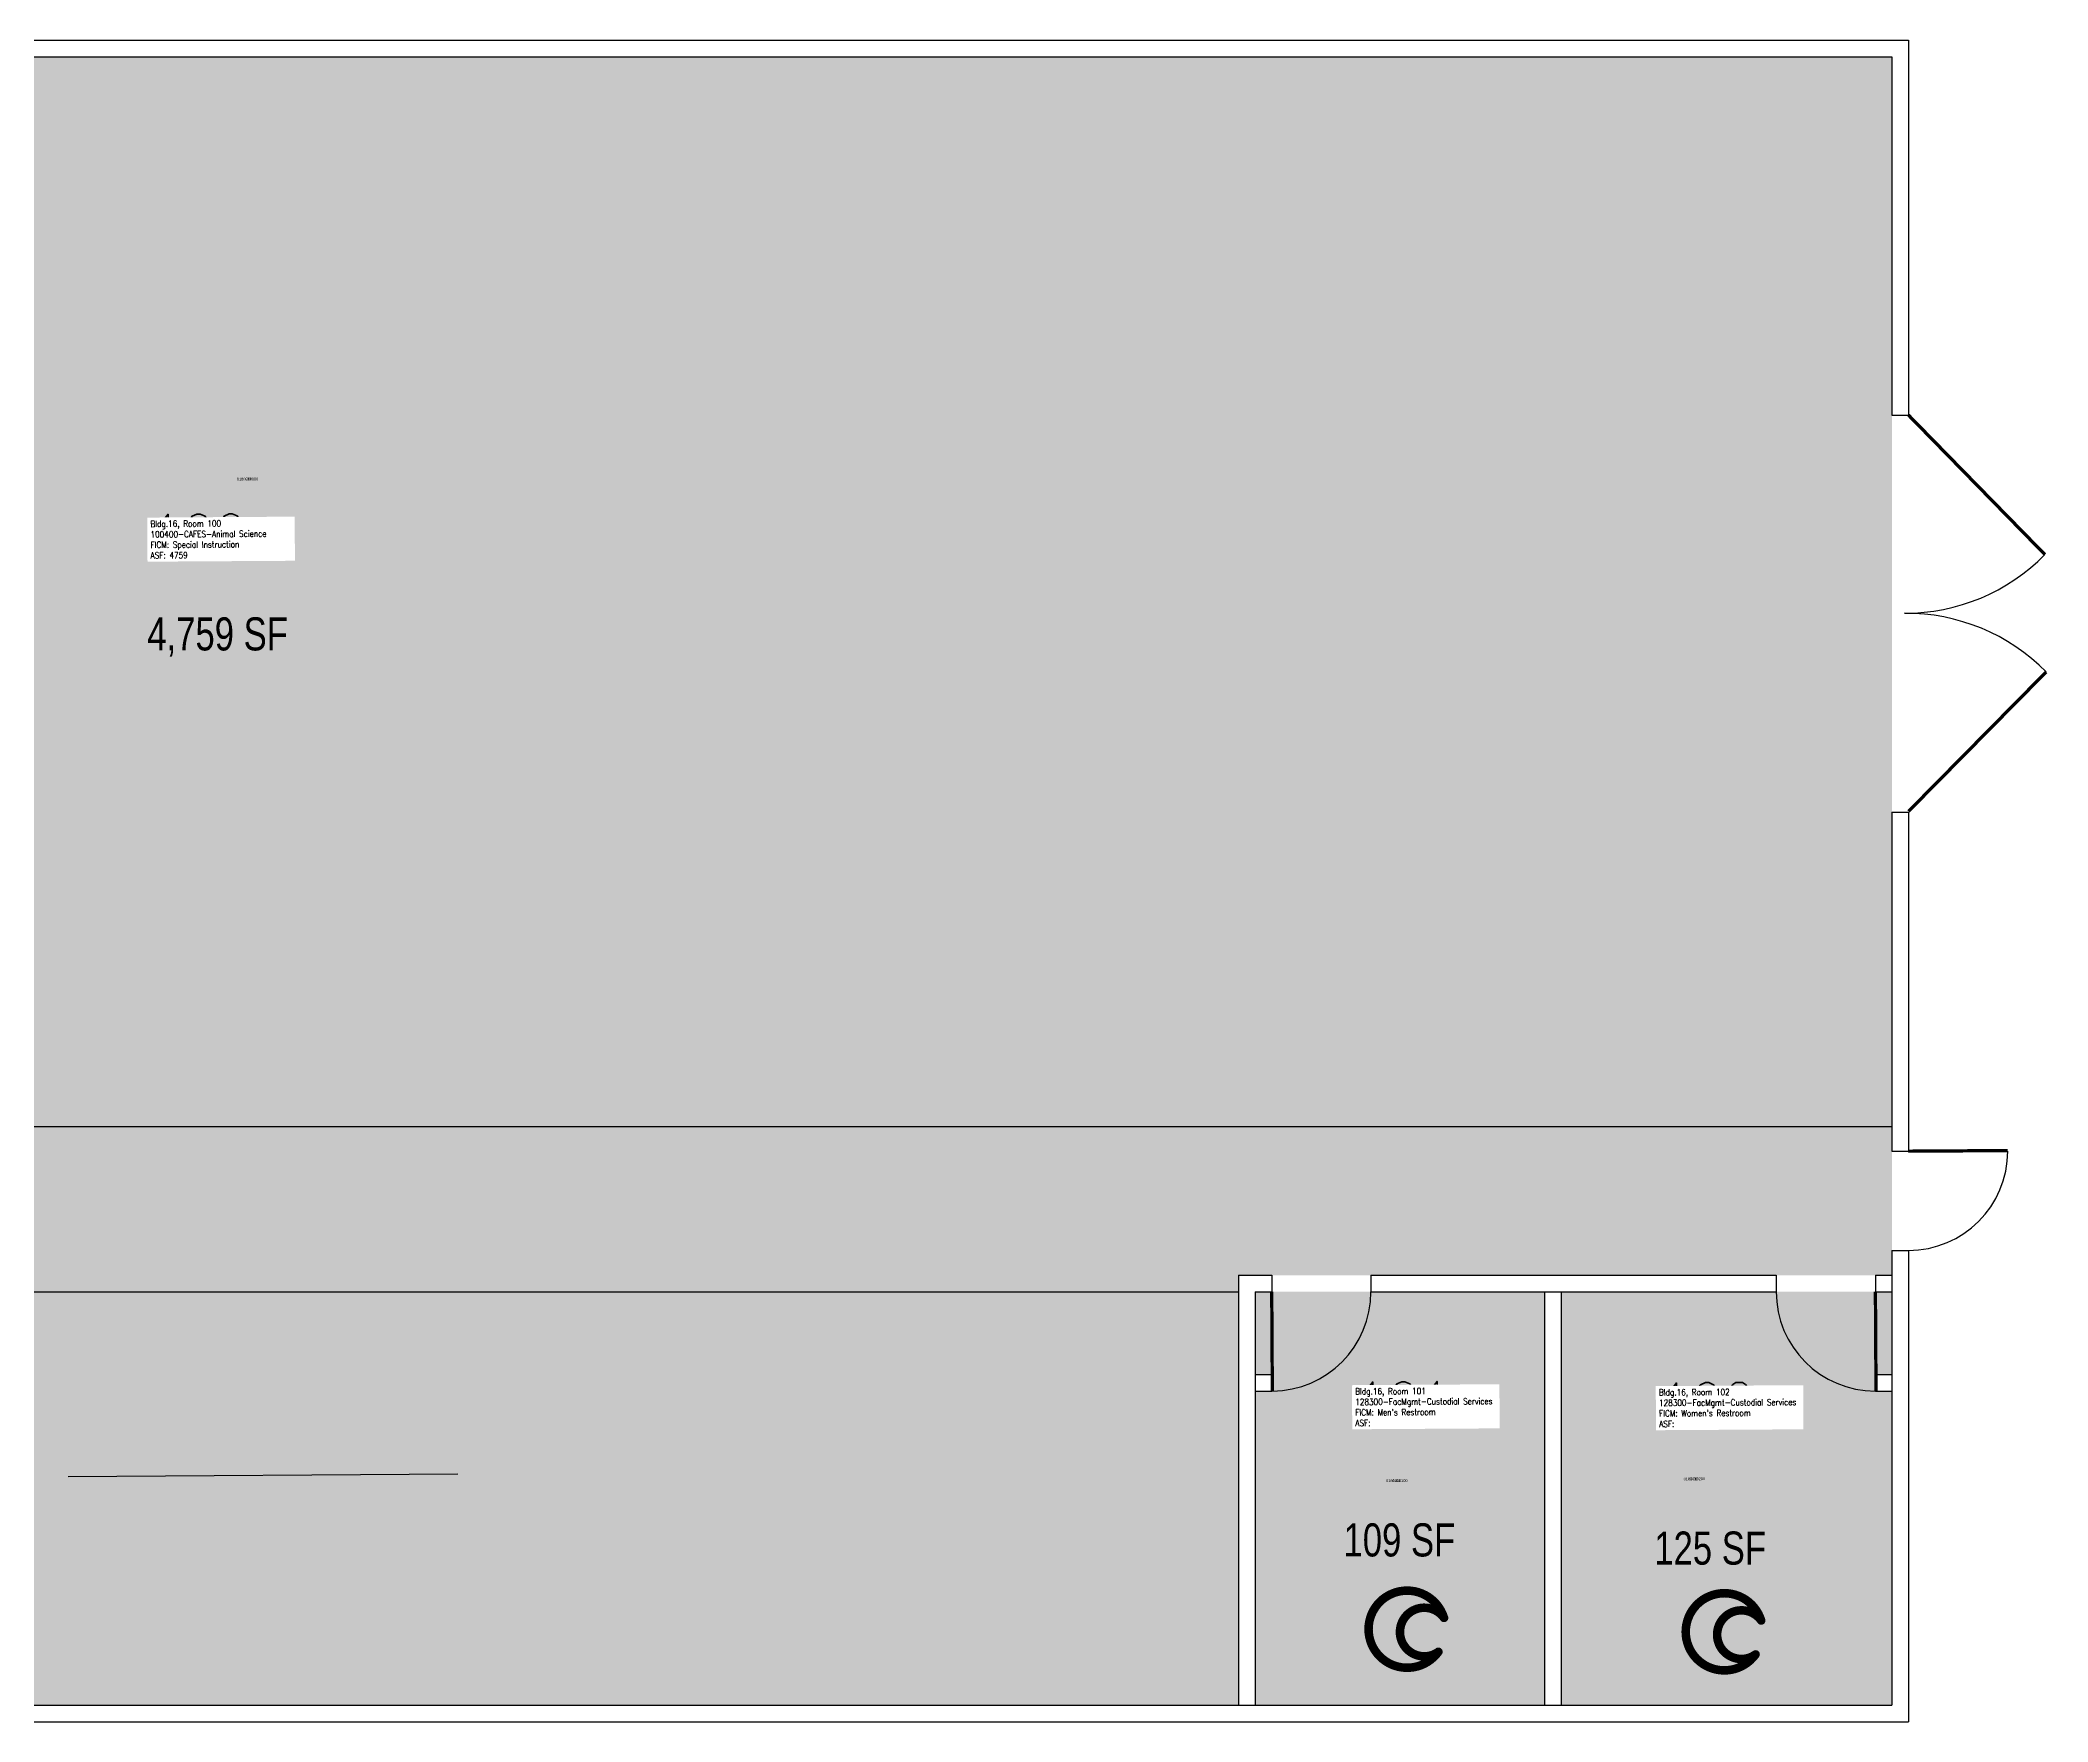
# Model space of a CAD drawing. Header units: inches. Extents: x 0 to 1394, y -1180 to 0.
# Drawn here: x 666 to 1394, y -1180 to -570 of the extents above; entities that cross this region are included whole.
import ezdxf
from ezdxf.enums import TextEntityAlignment as Align

# ---------------------------------------------------------------- set-up
doc = ezdxf.new("R2010")
doc.units = ezdxf.units.IN
doc.header["$LTSCALE"] = 50
doc.header["$MEASUREMENT"] = 0
doc.layers.get('0').update_dxf_attribs({"linetype": 'CONTINUOUS'})
for name, color, linetype in [('A-DOOR', 2, 'CONTINUOUS'), ('A-FLOR', 3, 'CONTINUOUS'), ('A-IDEN-ICON', 4, 'CONTINUOUS'), ('A-IDEN-RNUM', 7, 'CONTINUOUS'), ('A-IDEN-SNUM', 4, 'CONTINUOUS'), ('A-IDEN-TEXT', 4, 'CONTINUOUS'), ('A-IDEN-VNUM', 4, 'CONTINUOUS'), ('A-WALL', 7, 'CONTINUOUS'), ('AREA-TEXT', 3, 'CONTINUOUS'), ('Rooms-Category-Color', 7, 'CONTINUOUS'), ('Rooms-College-Color', 7, 'CONTINUOUS'), ('Rooms-Department-Color', 7, 'CONTINUOUS'), ('Rooms-Division-Color', 7, 'CONTINUOUS'), ('Rooms-Information', 7, 'CONTINUOUS')]:
    doc.layers.add(name, color=color, linetype=linetype)
doc.styles.add('AREA', font='arial.ttf', dxfattribs={"width": 0.75, "height": 24})
doc.styles.add('ROOMSNUMBER', font='arial.ttf', dxfattribs={"height": 0.03})
doc.styles.add('ROOMVNUMBER', font='simplex.shx', dxfattribs={"width": 0.85})
doc.linetypes.add('FENCELINE2', pattern='A,0.25,-0.1,[132,ltypeshp.shx,S=0.1,R=0,X=-0.1,Y=0],-0.1,1', length=1.45)
doc.dimstyles.get("Standard").update_dxf_attribs({"dimtxt": 0.18, "dimasz": 0.18, "dimexe": 0.18, "dimexo": 0.0625, "dimgap": 0.09, "dimtad": 0, "dimtih": 1, "dimtoh": 1, "dimdec": 4, "dimzin": 0, "dimdsep": 46, "dimtxsty": 'Standard', "dimcen": 0.09, "dimadec": 0, "dimazin": 0, "dimtfac": 1, "dimtdec": 4, "dimtofl": 0, "dimtmove": 0, "dimatfit": 3, "dimfxl": 1, "dimtolj": 1, "dimtzin": 0, "dimarcsym": 0})

# ---------------------------------------------------------------- blocks, each defined once
blk = doc.blocks.new('CPBATH')
at = {"color": 0, "linetype": 'ByBlock', "const_width": 0.0127}
for points in [[(0.0571, 0.0168, 0.861492), (-0.0551, 0, 1)], [(0.0571, 0.0168, 0.729002), (-0.0084, -0.0042, 1)], [(-0.0551, 0, 0.726902), (0.0487, -0.0337, 1)], [(-0.0084, -0.0042, 0.609468), (0.0487, -0.0337, 1)]]:
    blk.add_lwpolyline(points, format="xyb", dxfattribs=at)
at = {"color": 0, "linetype": 'ByBlock', "const_width": 0.00637}
for points in [[(0.0544, 0.0152, 1), (0.0599, 0.0184, 1)], [(0.0459, -0.0353, 1), (0.0515, -0.0321, 1)]]:
    blk.add_lwpolyline(points, format="xyb", close=True, dxfattribs=at)

msp = doc.modelspace()

# ---------------------------------------------------------------- hatches: boundary and pattern name
at = {"layer": 'Rooms-Category-Color', "true_color": 0xe3f498}
msp.add_hatch(color=61, dxfattribs=at).paths.add_polyline_path([(1337.5, -576.29), (129.52, -576.29), (129.52, -1174.25), (1100.5, -1174.25), (1100.5, -1018.25), (1337.5, -1018.25)])
at = {"layer": 'Rooms-Category-Color', "true_color": 0xadadad}
for points in [[(1211.5, -1024.25), (1106.5, -1024.25), (1106.5, -1054.25), (1112.5, -1054.25), (1112.5, -1060.25), (1106.5, -1060.25), (1106.5, -1174.25), (1211.5, -1174.25)], [(1337.5, -1060.25), (1331.5, -1060.25), (1331.5, -1054.25), (1337.5, -1054.25), (1337.5, -1024.25), (1217.5, -1024.25), (1217.5, -1174.25), (1337.5, -1174.25)]]:
    msp.add_hatch(color=253, dxfattribs=at).paths.add_polyline_path(points)
at = {"layer": 'Rooms-College-Color', "true_color": 0xe3c5e1}
msp.add_hatch(color=254, dxfattribs=at).paths.add_polyline_path([(1337.5, -576.29), (129.52, -576.29), (129.52, -1174.25), (1100.5, -1174.25), (1100.5, -1018.25), (1337.5, -1018.25)])
at = {"layer": 'Rooms-College-Color', "true_color": 0xadadad}
for points in [[(1211.5, -1024.25), (1106.5, -1024.25), (1106.5, -1054.25), (1112.5, -1054.25), (1112.5, -1060.25), (1106.5, -1060.25), (1106.5, -1174.25), (1211.5, -1174.25)], [(1337.5, -1060.25), (1331.5, -1060.25), (1331.5, -1054.25), (1337.5, -1054.25), (1337.5, -1024.25), (1217.5, -1024.25), (1217.5, -1174.25), (1337.5, -1174.25)]]:
    msp.add_hatch(color=253, dxfattribs=at).paths.add_polyline_path(points)
at = {"layer": 'Rooms-Department-Color', "true_color": 0xe3c5e1}
msp.add_hatch(color=254, dxfattribs=at).paths.add_polyline_path([(1337.5, -576.29), (129.52, -576.29), (129.52, -1174.25), (1100.5, -1174.25), (1100.5, -1018.25), (1337.5, -1018.25)])
at = {"layer": 'Rooms-Department-Color', "true_color": 0xacacac}
for points in [[(1211.5, -1024.25), (1106.5, -1024.25), (1106.5, -1054.25), (1112.5, -1054.25), (1112.5, -1060.25), (1106.5, -1060.25), (1106.5, -1174.25), (1211.5, -1174.25)], [(1337.5, -1060.25), (1331.5, -1060.25), (1331.5, -1054.25), (1337.5, -1054.25), (1337.5, -1024.25), (1217.5, -1024.25), (1217.5, -1174.25), (1337.5, -1174.25)]]:
    msp.add_hatch(color=253, dxfattribs=at).paths.add_polyline_path(points)
at = {"layer": 'Rooms-Division-Color', "true_color": 0xe3c5e1}
msp.add_hatch(color=254, dxfattribs=at).paths.add_polyline_path([(1337.5, -576.29), (129.52, -576.29), (129.52, -1174.25), (1100.5, -1174.25), (1100.5, -1018.25), (1337.5, -1018.25)])
at = {"layer": 'Rooms-Division-Color', "true_color": 0xadadad}
for points in [[(1211.5, -1024.25), (1106.5, -1024.25), (1106.5, -1054.25), (1112.5, -1054.25), (1112.5, -1060.25), (1106.5, -1060.25), (1106.5, -1174.25), (1211.5, -1174.25)], [(1337.5, -1060.25), (1331.5, -1060.25), (1331.5, -1054.25), (1337.5, -1054.25), (1337.5, -1024.25), (1217.5, -1024.25), (1217.5, -1174.25), (1337.5, -1174.25)]]:
    msp.add_hatch(color=253, dxfattribs=at).paths.add_polyline_path(points)

# ---------------------------------------------------------------- linework, layer by layer
at = {"layer": 'A-DOOR', "const_width": 1.2}
for points in [[(1343.5, -706.25), (1393.01, -756.86)], [(1343.5, -849.99), (1393.46, -799.4)], [(1343.5, -973.25), (1379.5, -973.03)], [(1112.5, -1024.25), (1112.72, -1060.25)], [(1331.5, -1024.25), (1331.72, -1060.25)]]:
    msp.add_lwpolyline(points, dxfattribs=at)
at = {"layer": 'A-DOOR'}
for centre, radius, start, end in [((1342.1, -706.58), 71.55, 269.99887, 315.35683), ((1342.55, -849.68), 71.55, 44.64092, 90.35683), ((1343.5, -973.25), 36, 270, 360), ((1112.5, -1024.25), 36, 270.35683, 360), ((1331.5, -1024.25), 36, 180, 270)]:
    msp.add_arc(centre, radius, start, end, dxfattribs=at)
at = {"layer": 'A-FLOR', "linetype": 'FENCELINE2', "ltscale": 0.04}
msp.add_line((129.52, -964.25), (1337.5, -964.25), dxfattribs=at)
at = {"layer": 'A-FLOR'}
msp.add_line((129.52, -1024.25), (1100.5, -1024.25), dxfattribs=at)
at = {"layer": 'A-WALL'}
for p, q in [((123.52, -570.29), (1343.5, -570.29)), ((1295.5, -570.29), (1295.5, -570.24)), ((1331.5, -570.29), (1331.5, -570.24)), ((1343.5, -570.29), (1343.5, -706.25)), ((129.52, -576.29), (1337.5, -576.29)), ((1337.5, -576.29), (1337.5, -706.25)), ((1337.5, -706.25), (1343.5, -706.25)), ((1337.5, -850.25), (1343.5, -850.25)), ((1337.5, -850.25), (1337.5, -973.25)), ((1343.5, -850.25), (1343.5, -973.25)), ((1337.5, -973.25), (1343.5, -973.25)), ((1337.5, -1009.25), (1337.5, -1174.25)), ((1337.5, -1009.25), (1343.5, -1009.25)), ((1343.5, -1009.25), (1343.5, -1180.25)), ((1100.5, -1018.25), (1100.5, -1174.25)), ((1100.5, -1018.25), (1112.5, -1018.25)), ((1112.5, -1018.25), (1112.5, -1024.25)), ((1148.5, -1018.25), (1148.5, -1024.25)), ((1148.5, -1018.25), (1295.5, -1018.25)), ((1295.5, -1018.25), (1295.5, -1024.25)), ((1331.5, -1018.25), (1331.5, -1024.25)), ((1331.5, -1018.25), (1337.5, -1018.25)), ((1106.5, -1024.25), (1106.5, -1174.25)), ((1106.5, -1024.25), (1112.5, -1024.25)), ((1148.5, -1024.25), (1295.5, -1024.25)), ((1211.5, -1024.25), (1211.5, -1174.25)), ((1217.5, -1024.25), (1217.5, -1174.25)), ((1331.5, -1024.25), (1337.5, -1024.25)), ((1106.5, -1054.25), (1112.5, -1054.25)), ((1112.5, -1054.25), (1112.5, -1060.25)), ((1112.5, -1054.25), (1112.5, -1060.25)), ((1331.5, -1054.25), (1331.5, -1060.25)), ((1331.5, -1054.25), (1337.5, -1054.25)), ((1106.5, -1060.25), (1112.5, -1060.25)), ((1331.5, -1060.25), (1337.5, -1060.25)), ((129.52, -1174.25), (1337.5, -1174.25)), ((123.52, -1180.25), (1343.5, -1180.25))]:
    msp.add_line(p, q, dxfattribs=at)

# ---------------------------------------------------------------- block references
at = {"layer": 'A-IDEN-ICON', "xscale": 244, "yscale": 244, "zscale": 244}
for p in [(1161.07, -1146.64), (1276.13, -1147.59)]:
    msp.add_blockref('CPBATH', p, dxfattribs=at)

# ---------------------------------------------------------------- texts
at = {"layer": 'A-IDEN-RNUM', "style": 'ROOMSNUMBER'}
for s, rotation, p in [('0100-00', 0.3601, (737.07, -729.98)), ('0101-00', 0.35683, (1154, -1093.3)), ('0102-00', 0.35683, (1261.94, -1092.63))]:
    msp.add_text(s, height=1, rotation=rotation, dxfattribs=at).set_placement(p)
at = {"layer": 'A-IDEN-SNUM', "style": 'ROOMSNUMBER'}
for s, rotation, p in [('0160010000', 0.3601, (737.07, -729.98)), ('0160010100', 0.35683, (1154, -1093.3)), ('0160010200', 0.35683, (1261.94, -1092.63))]:
    msp.add_text(s, height=1, rotation=rotation, dxfattribs=at).set_placement(p)
at = {"layer": 'A-IDEN-VNUM', "style": 'ROOMVNUMBER', "width": 0.85}
for s, p in [('100', (705.8, -758.27)), ('101', (1142.85, -1072.98)), ('102', (1253.05, -1073.32))]:
    msp.add_text(s, height=16, rotation=0.35683, dxfattribs=at).set_placement(p)
at = {"layer": 'AREA-TEXT', "style": 'AREA', "width": 0.75}
for s, p in [('4,759 SF', (730.09, -785.61)), ('109 SF', (1158.81, -1114.26)), ('125 SF', (1271.55, -1117.22))]:
    msp.add_text(s, height=12, dxfattribs=at).set_placement(p, align=Align.MIDDLE_CENTER)

# ---------------------------------------------------------------- leaders
at = {"layer": 'A-IDEN-TEXT'}
msp.add_leader([(817.22, -1090.45), (675.9, -1091.33)], dimstyle='Standard', override={"dimgap": 0.09, "dimtad": 0, "dimdec": 2, "dimtxsty": 'ROOMVNUMBER', "dimtdec": 2, "dimtmove": 2}, dxfattribs=at)

# ---------------------------------------------------------------- next in the draw order: texts
at = {"layer": 'Rooms-Information', "char_height": 2.2857, "width": 51.2, "attachment_point": 7, "rotation": 0.35683, "style": 'ROOMVNUMBER', "bg_fill": 3, "box_fill_scale": 1.5, "bg_fill_color": 256, "bg_fill_true_color": 13158600, "bg_fill_transparency": 0}
for s, insert in [('Bldg.16, Room 100^M^J100400-CAFES-Animal Science^M^JFICM: Special Instruction^M^JASF: 4759', (705.8, -758.27)), ("Bldg.16, Room 101^M^J128300-FacMgmt-Custodial Services^M^JFICM: Men's Restroom^M^JASF: ", (1142.85, -1072.98)), ("Bldg.16, Room 102^M^J128300-FacMgmt-Custodial Services^M^JFICM: Women's Restroom^M^JASF: ", (1253.05, -1073.32))]:
    msp.add_mtext(s, dxfattribs=dict(at, insert=insert))

doc.saveas('drawing.dxf')
